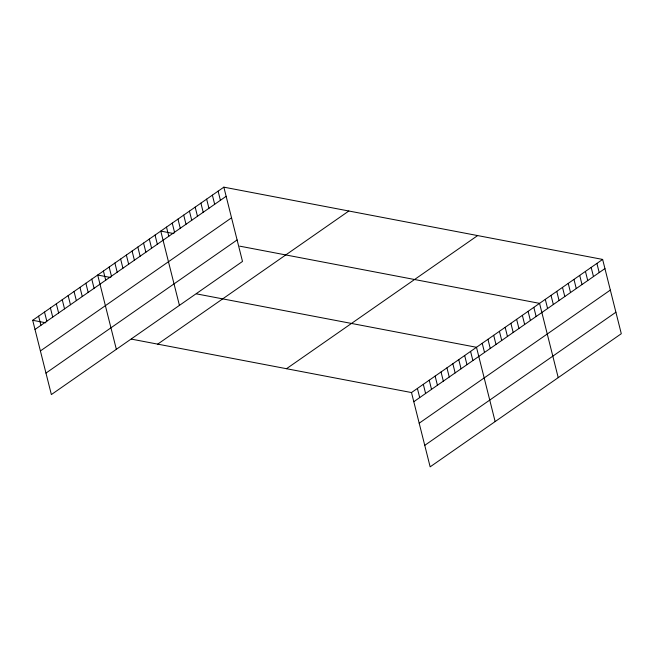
<?xml version="1.0" encoding="UTF-8"?>
<svg xmlns="http://www.w3.org/2000/svg" width="654" height="654" viewBox="0 0 654 654"><rect width="100%" height="100%" fill="white"/><g stroke="black" fill="none" stroke-linecap="round" stroke-linejoin="round"><path stroke-width="0.98" d="M223.848 187.158L242.503 261.445L51.364 394.575L32.7 320.288L223.848 187.158L602.636 259.425L621.3 333.712L430.152 466.842L411.497 392.555L131.389 339.115M34.997 329.444L226.145 196.306M40.401 350.936L231.541 217.807M45.96 373.082L237.108 239.953M157.704 344.135L348.844 211.005M286.493 368.709L477.641 235.579M411.497 392.555L602.636 259.425M413.794 401.711L604.942 268.581M419.189 423.203L610.337 290.074M424.757 445.349L615.904 312.22M173.923 233.601L160.77 231.091L179.425 305.377M239.716 246.149L539.558 303.358L558.222 377.644M110.845 277.533L97.691 275.023L116.347 349.31M196.372 293.85L476.488 347.29L495.143 421.577M32.7 320.288L45.862 322.798M596.906 263.415L599.203 272.571M591.175 267.412L593.472 276.568M585.436 271.41L587.733 280.558M579.706 275.399L582.003 284.555M573.967 279.397L576.264 288.553M568.236 283.386L570.533 292.542M562.497 287.384L564.803 296.54M556.767 291.373L559.064 300.529M551.028 295.371L553.333 304.527M545.297 299.36L547.594 308.516M533.827 307.355L536.125 316.503M528.097 311.345L530.394 320.501M522.358 315.342L524.655 324.498M516.627 319.332L518.924 328.488M510.888 323.329L513.194 332.485M505.158 327.319L507.455 336.475M499.419 331.316L501.724 340.472M493.688 335.306L495.985 344.462M487.949 339.303L490.255 348.459M482.219 343.301L484.516 352.449M470.578 351.402L472.875 360.558M464.667 355.523L466.964 364.679M458.756 359.635L461.062 368.791M452.854 363.755L455.151 372.903M446.944 367.867L449.241 377.023M441.033 371.979L443.338 381.135M435.131 376.099L437.428 385.247M429.22 380.211L431.517 389.367M423.31 384.323L425.607 393.479M417.399 388.443L419.704 397.599M218.109 191.148L220.406 200.304M212.378 195.145L214.676 204.301M206.639 199.135L208.945 208.291M200.909 203.132L203.206 212.288M195.17 207.122L197.475 216.278M189.439 211.119L191.736 220.275M183.709 215.117L186.006 224.265M177.97 219.106L180.267 228.262M172.239 223.104L174.536 232.252M166.5 227.093L168.797 236.249M155.031 235.08L157.336 244.236M149.3 239.078L151.597 248.234M143.561 243.067L145.867 252.223M137.831 247.065L140.128 256.221M132.092 251.054L134.397 260.21M126.361 255.052L128.658 264.208M120.63 259.049L122.927 268.197M114.891 263.039L117.189 272.195M109.161 267.036L111.458 276.192M103.422 271.026L105.719 280.182M91.781 279.135L94.078 288.291M85.87 283.256L88.176 292.403M79.968 287.368L82.265 296.524M74.057 291.48L76.355 300.636M68.147 295.6L70.452 304.748M62.244 299.712L64.542 308.868M56.334 303.824L58.631 312.98M50.423 307.944L52.721 317.1M44.513 312.056L46.818 321.212M38.611 316.168L40.908 325.324"/></g></svg>
